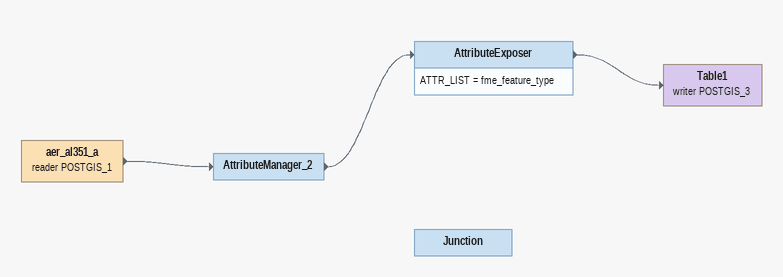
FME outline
aer_al351_a (reader POSTGIS_1)
    -> AttributeManager_2
AttributeManager_2
    -> AttributeExposer
AttributeExposer
    ATTR_LIST = fme_feature_type
    -> Table1 (writer POSTGIS_3)
Table1 (writer POSTGIS_3)
Junction
